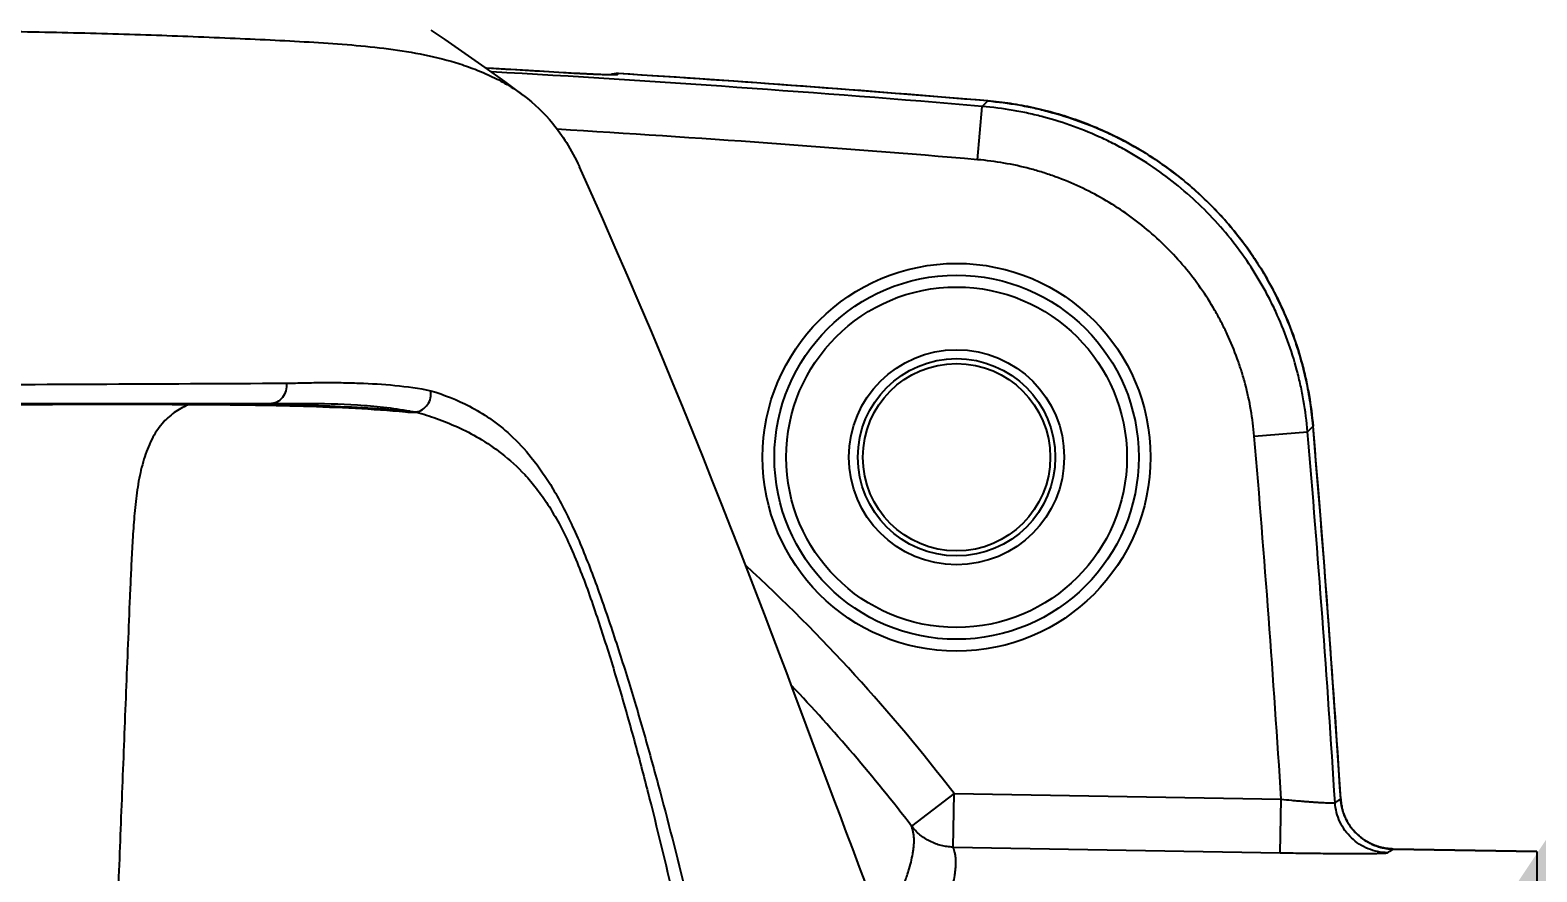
# Model space of a CAD drawing. Header units: millimetres. Extents: x 4086 to 8300, y 123 to 1549.
# Drawn here: x 7036.14 to 7057.24, y 472.19 to 483.98 of the extents above; entities that cross this region are included whole.
import ezdxf
from ezdxf import colors
from ezdxf.entities.mleader import LeaderData, LeaderLine
from ezdxf.math import Vec2, Vec3

# ---------------------------------------------------------------- set-up
doc = ezdxf.new("R2010")
doc.units = ezdxf.units.MM
doc.layers.add('外形图', color=7, linetype='Continuous')
doc.layers.add('多重引线', color=7, linetype='Continuous')
doc.styles.add('思源黑', font='SourceHanSansCN-Normal.ttf')

msp = doc.modelspace()

# ---------------------------------------------------------------- linework, layer by layer
at = {"layer": '外形图'}
for p, q in [((7043.6841, 483.3805), (7043.116, 483.4142)), ((7043.7605, 483.3762), (7043.6841, 483.3805)), ((7043.8355, 483.3722), (7043.7605, 483.3762)), ((7043.9156, 483.368), (7043.8355, 483.3722)), ((7043.9835, 483.3648), (7043.9156, 483.368)), ((7044.0476, 483.3619), (7043.9835, 483.3648)), ((7044.1052, 483.3596), (7044.0476, 483.3619)), ((7044.1514, 483.3579), (7044.1052, 483.3596)), ((7044.1875, 483.3567), (7044.1514, 483.3579)), ((7044.2193, 483.3559), (7044.1875, 483.3567)), ((7044.242, 483.3554), (7044.2193, 483.3559)), ((7044.2581, 483.3551), (7044.242, 483.3554)), ((7044.2688, 483.355), (7044.2581, 483.3551)), ((7044.2784, 483.3549), (7044.2688, 483.355)), ((7044.2868, 483.3549), (7044.2784, 483.3549)), ((7044.294, 483.3549), (7044.2868, 483.3549)), ((7044.2981, 483.355), (7044.294, 483.3549)), ((7044.3014, 483.355), (7044.2981, 483.355)), ((7044.304, 483.3551), (7044.3014, 483.355)), ((7044.3062, 483.3551), (7044.304, 483.3551)), ((7044.308, 483.3552), (7044.3062, 483.3551)), ((7044.3093, 483.3552), (7044.308, 483.3552)), ((7044.3102, 483.3553), (7044.3093, 483.3552)), ((7044.3107, 483.3553), (7044.3102, 483.3553)), ((7044.3109, 483.3553), (7044.3107, 483.3553)), ((7044.3747, 483.3736), (7044.3578, 483.3577)), ((7044.3747, 483.3736), (7044.3752, 483.3736)), ((7044.3747, 483.3736), (7044.3752, 483.3736)), ((7049.4071, 482.1665), (7049.4703, 482.9136)), ((7049.5478, 482.9895), (7049.4703, 482.9136)), ((7039.4939, 478.7468), (7033.9796, 478.7468)), ((7039.9557, 478.7518), (7039.9854, 478.7518)), ((7054.1048, 478.4325), (7054.0289, 478.355)), ((7053.2818, 478.2918), (7054.0289, 478.355)), ((7049.0772, 473.2843), (7048.4817, 472.8284)), ((7049.0641, 472.5346), (7049.0772, 473.2843)), ((7049.0772, 473.2843), (7053.6587, 473.2044)), ((7053.6457, 472.4546), (7053.6587, 473.2044)), ((7049.0641, 472.5346), (7053.6457, 472.4546)), ((7057.2392, 472.4718), (7055.2275, 472.507)), ((7055.2275, 472.5069), (7057.2393, 472.4718)), ((7057.2393, 472.4718), (7057.2393, 443.5217))]:
    msp.add_line(p, q, dxfattribs=at)
for points in [[(7043.0476, 483.0657), (7042.7859, 483.26), (7042.5109, 483.4589), (7042.2316, 483.6556), (7041.948, 483.8504), (7041.7521, 483.9823)], [(7043.116, 483.4142), (7042.6245, 483.4423), (7042.5262, 483.4478)], [(7049.5478, 482.9896), (7049.0776, 483.0291), (7048.6071, 483.0677), (7048.1367, 483.1054), (7047.6663, 483.1421), (7047.1959, 483.178), (7046.7256, 483.2129), (7046.2553, 483.2469), (7045.785, 483.28), (7045.3148, 483.3121), (7044.8446, 483.3434), (7044.3752, 483.3736)], [(7054.1049, 478.4325), (7054.1013, 478.4726), (7054.0974, 478.5129), (7054.0931, 478.5532), (7054.0885, 478.5934), (7054.0836, 478.6337), (7054.0784, 478.6739), (7054.0729, 478.714), (7054.067, 478.7541), (7054.0608, 478.7941), (7054.0543, 478.8341), (7054.0474, 478.874), (7054.0403, 478.9139), (7054.0328, 478.9536), (7054.025, 478.9934), (7054.0168, 479.033), (7054.0084, 479.0726), (7053.9996, 479.1121), (7053.9905, 479.1516), (7053.9811, 479.191), (7053.9714, 479.2303), (7053.9613, 479.2695), (7053.951, 479.3086), (7053.9403, 479.3477), (7053.9293, 479.3867), (7053.918, 479.4255), (7053.9063, 479.4643), (7053.8944, 479.503), (7053.8821, 479.5416), (7053.8696, 479.5801), (7053.8567, 479.6185), (7053.8435, 479.6568), (7053.83, 479.695), (7053.8162, 479.733), (7053.8021, 479.771), (7053.7877, 479.8088), (7053.7729, 479.8465), (7053.7579, 479.8841), (7053.7426, 479.9215), (7053.7269, 479.9589), (7053.711, 479.9961), (7053.6947, 480.0332), (7053.6782, 480.0702), (7053.6614, 480.107), (7053.6442, 480.1437), (7053.6268, 480.1802), (7053.6091, 480.2166), (7053.5911, 480.2528), (7053.5727, 480.2889), (7053.5541, 480.3249), (7053.5352, 480.3607), (7053.516, 480.3963), (7053.4966, 480.4318), (7053.4768, 480.4672), (7053.4567, 480.5024), (7053.4364, 480.5374), (7053.4158, 480.5722), (7053.3949, 480.6069), (7053.3737, 480.6414), (7053.3523, 480.6757), (7053.3306, 480.7098), (7053.3085, 480.7438), (7053.2863, 480.7776), (7053.2637, 480.8112), (7053.2409, 480.8446), (7053.2178, 480.8779), (7053.1944, 480.911), (7053.1708, 480.9438), (7053.1469, 480.9765), (7053.1227, 481.009), (7053.0983, 481.0413), (7053.0736, 481.0733), (7053.0487, 481.1052), (7053.0235, 481.1369), (7052.998, 481.1683), (7052.9723, 481.1996), (7052.9464, 481.2307), (7052.9201, 481.2615), (7052.8937, 481.2922), (7052.8669, 481.3226), (7052.84, 481.3528), (7052.8128, 481.3828), (7052.7853, 481.4125), (7052.7577, 481.4421), (7052.7297, 481.4714), (7052.7016, 481.5004), (7052.6732, 481.5293), (7052.6446, 481.5579), (7052.6158, 481.5863), (7052.5867, 481.6144), (7052.5574, 481.6424), (7052.5278, 481.6701), (7052.4981, 481.6975), (7052.4681, 481.7247), (7052.4379, 481.7517), (7052.4074, 481.7784), (7052.3768, 481.8049), (7052.346, 481.8311), (7052.3149, 481.857), (7052.2837, 481.8827), (7052.2522, 481.9082), (7052.2205, 481.9334), (7052.1887, 481.9583), (7052.1566, 481.983), (7052.1243, 482.0074), (7052.0918, 482.0316), (7052.0591, 482.0555), (7052.0262, 482.0791), (7051.9932, 482.1025), (7051.9599, 482.1256), (7051.9265, 482.1484), (7051.8929, 482.171), (7051.8591, 482.1932), (7051.8251, 482.2152), (7051.791, 482.237), (7051.7567, 482.2584), (7051.7222, 482.2796), (7051.6875, 482.3005), (7051.6526, 482.3211), (7051.6176, 482.3415), (7051.5824, 482.3615), (7051.5471, 482.3813), (7051.5116, 482.4008), (7051.476, 482.4199), (7051.4402, 482.4388), (7051.4042, 482.4574), (7051.3681, 482.4757), (7051.3319, 482.4938), (7051.2955, 482.5115), (7051.259, 482.5289), (7051.2223, 482.5461), (7051.1854, 482.5629), (7051.1485, 482.5795), (7051.1114, 482.5957), (7051.0742, 482.6116), (7051.0368, 482.6273), (7050.9994, 482.6426), (7050.9618, 482.6576), (7050.9241, 482.6724), (7050.8863, 482.6868), (7050.8483, 482.7009), (7050.8102, 482.7147), (7050.7721, 482.7282), (7050.7338, 482.7414), (7050.6954, 482.7543), (7050.6569, 482.7668), (7050.6183, 482.7791), (7050.5796, 482.791), (7050.5408, 482.8027), (7050.502, 482.814), (7050.463, 482.825), (7050.4239, 482.8357), (7050.3848, 482.846), (7050.3456, 482.8561), (7050.3063, 482.8658), (7050.2669, 482.8752), (7050.2274, 482.8843), (7050.1879, 482.8931), (7050.1483, 482.9015), (7050.1086, 482.9097), (7050.0689, 482.9175), (7050.0291, 482.925), (7049.9892, 482.9321), (7049.9493, 482.939), (7049.9093, 482.9455), (7049.8693, 482.9517), (7049.8293, 482.9576), (7049.7892, 482.9631), (7049.749, 482.9683), (7049.7088, 482.9732), (7049.6685, 482.9778), (7049.6283, 482.9821), (7049.5879, 482.986), (7049.5478, 482.9896)], [(7046.9221, 474.4699), (7046.8292, 474.7182), (7046.7328, 474.9751), (7046.6328, 475.2407), (7046.5291, 475.5149), (7046.4215, 475.7978), (7046.3102, 476.0892), (7046.1949, 476.389), (7046.0758, 476.6968), (7045.9528, 477.0121), (7045.8261, 477.3347), (7045.6957, 477.664), (7045.5616, 477.9998), (7045.4235, 478.3423), (7045.2814, 478.6916), (7045.135, 479.0478), (7044.9841, 479.4111), (7044.8287, 479.7815), (7044.6683, 480.1593), (7044.5029, 480.5444), (7044.3323, 480.937), (7044.1562, 481.3373), (7043.9745, 481.7451), (7043.8292, 482.0676)], [(7039.4938, 478.7468), (7039.6042, 478.748), (7039.7173, 478.7498), (7039.8345, 478.7511), (7039.9557, 478.7518)], [(7054.4921, 473.2092), (7054.4616, 473.6837), (7054.4302, 474.1585), (7054.3978, 474.6333), (7054.3645, 475.1081), (7054.3302, 475.5829), (7054.295, 476.0578), (7054.2588, 476.5327), (7054.2218, 477.0077), (7054.1837, 477.4826), (7054.1448, 477.9577), (7054.1049, 478.4325)], [(7047.3224, 473.3982), (7047.1747, 473.7933), (7046.9221, 474.4699)], [(7050.0178, 466.4855), (7049.8287, 466.9486), (7049.6467, 467.3976), (7049.4735, 467.8285), (7049.3086, 468.2426), (7049.1511, 468.6415), (7049.0001, 469.0268), (7048.8547, 469.4), (7048.7136, 469.7637), (7048.5757, 470.1202), (7048.4416, 470.4674), (7048.3129, 470.8012), (7048.1905, 471.1191), (7048.0739, 471.422), (7047.9627, 471.7114), (7047.8564, 471.9886), (7047.7548, 472.2541), (7047.6582, 472.5077), (7047.5664, 472.7496), (7047.4797, 472.9794), (7047.3983, 473.1958), (7047.3224, 473.3982)], [(7055.2275, 472.507), (7055.218, 472.5072), (7055.2083, 472.5076), (7055.1986, 472.508), (7055.1889, 472.5086), (7055.1792, 472.5094), (7055.1695, 472.5102), (7055.1598, 472.5112), (7055.1501, 472.5123), (7055.1404, 472.5136), (7055.1308, 472.515), (7055.1211, 472.5164), (7055.1115, 472.5181), (7055.1019, 472.5198), (7055.0923, 472.5217), (7055.0827, 472.5237), (7055.0732, 472.5258), (7055.0638, 472.528), (7055.0543, 472.5303), (7055.0449, 472.5328), (7055.0356, 472.5354), (7055.0263, 472.5381), (7055.017, 472.5409), (7055.0078, 472.5439), (7054.9986, 472.5469), (7054.9895, 472.5501), (7054.9803, 472.5534), (7054.9712, 472.5568), (7054.9622, 472.5604), (7054.9532, 472.5641), (7054.9442, 472.5678), (7054.9353, 472.5717), (7054.9264, 472.5758), (7054.9176, 472.5799), (7054.9089, 472.5841), (7054.9002, 472.5885), (7054.8916, 472.593), (7054.883, 472.5975), (7054.8745, 472.6022), (7054.866, 472.607), (7054.8577, 472.6119), (7054.8493, 472.6169), (7054.8411, 472.622), (7054.8329, 472.6272), (7054.8248, 472.6326), (7054.8168, 472.638), (7054.8088, 472.6436), (7054.8009, 472.6492), (7054.793, 472.655), (7054.7852, 472.6608), (7054.7775, 472.6668), (7054.7699, 472.6729), (7054.7624, 472.679), (7054.7549, 472.6853), (7054.7475, 472.6916), (7054.7402, 472.6981), (7054.733, 472.7046), (7054.7259, 472.7112), (7054.7189, 472.7179), (7054.712, 472.7247), (7054.7052, 472.7316), (7054.6984, 472.7385), (7054.6918, 472.7456), (7054.6852, 472.7527), (7054.6787, 472.7599), (7054.6723, 472.7673), (7054.666, 472.7747), (7054.6598, 472.7822), (7054.6537, 472.7897), (7054.6477, 472.7974), (7054.6418, 472.8051), (7054.636, 472.8129), (7054.6303, 472.8208), (7054.6247, 472.8288), (7054.6192, 472.8368), (7054.6138, 472.8449), (7054.6085, 472.853), (7054.6033, 472.8612), (7054.5983, 472.8695), (7054.5933, 472.8778), (7054.5885, 472.8862), (7054.5837, 472.8947), (7054.5791, 472.9033), (7054.5746, 472.9119), (7054.5702, 472.9205), (7054.5659, 472.9292), (7054.5617, 472.938), (7054.5576, 472.9468), (7054.5536, 472.9557), (7054.5498, 472.9647), (7054.5461, 472.9736), (7054.5425, 472.9827), (7054.539, 472.9917), (7054.5356, 473.0008), (7054.5324, 473.01), (7054.5292, 473.0191), (7054.5262, 473.0283), (7054.5233, 473.0376), (7054.5206, 473.0469), (7054.5179, 473.0562), (7054.5154, 473.0656), (7054.513, 473.075), (7054.5107, 473.0845), (7054.5085, 473.094), (7054.5064, 473.1035), (7054.5045, 473.113), (7054.5027, 473.1226), (7054.501, 473.1322), (7054.4995, 473.1418), (7054.498, 473.1515), (7054.4967, 473.1611), (7054.4956, 473.1708), (7054.4945, 473.1804), (7054.4936, 473.1901), (7054.4928, 473.1998), (7054.4921, 473.2092)]]:
    msp.add_lwpolyline(points, dxfattribs=at)
for radius in [2.7165, 2.5511, 2.3858, 1.5073, 1.3824, 1.3125]:
    msp.add_circle((7049.1121, 477.9968), radius, dxfattribs=at)
for centre, radius, start, end in [((7029.0648, 242.241), 241.5821, 86.548885, 86.804607), ((7029.0202, 241.5358), 242.2425, 85.157321, 86.786936), ((7044.3589, 483.1242), 0.25, 86.36726, 112.54271), ((7044.3587, 483.1242), 0.2498, 86.32863, 112.40891), ((7044.3419, 483.1083), 0.2499, 86.3343, 98.81177), ((7029.0211, 241.5594), 242.3011, 85.140327, 86.366974), ((7029.0128, 241.4372), 241.5917, 85.157539, 86.557287), ((7029.3534, 2327.6649), 1848.6589, 270.1552963, 270.3214661), ((7038.4409, 478.5249), 0.2257, 99.95765, 109.57549), ((7041.4719, 478.3021), 0.3407, 93.06265, 103.53025), ((6812.4886, 457.892), 242.4877, 3.621605, 4.859194), ((6812.6659, 457.9061), 241.4779, 3.632263, 4.842687), ((6812.6982, 457.9075), 242.1954, 3.610104, 4.843001), ((7029.1121, 457.9968), 25.1459, 37.44182, 47.31013), ((7029.1121, 457.9968), 24.3959, 37.44182, 43.52893)]:
    msp.add_arc(centre, radius, start, end, dxfattribs=at)
for points, knots in [([(7033.8001, 483.999), (7034.0342, 483.9968), (7034.4966, 483.9911), (7035.1819, 483.9789), (7035.8503, 483.9656), (7036.502, 483.9519), (7037.1362, 483.9366), (7037.9462, 483.9123), (7038.732, 483.881), (7039.4941, 483.8459), (7040.0403, 483.8174), (7040.5718, 483.7823), (7041.0907, 483.733), (7041.5994, 483.6567), (7042.0152, 483.5569), (7042.3406, 483.4469), (7042.5827, 483.3458), (7042.8216, 483.2219), (7042.9735, 483.1214), (7043.0476, 483.0657)], [0, 0, 0, 0, 0.0748263, 0.1478049, 0.2190543, 0.2885185, 0.3561242, 0.4218437, 0.5475183, 0.6074736, 0.6656652, 0.7223212, 0.777705, 0.8322211, 0.8866159, 0.914101, 0.9419434, 0.9703909, 1, 1, 1, 1]), ([(7044.3578, 483.3577), (7044.3576, 483.3575), (7044.357, 483.3572), (7044.3559, 483.3568), (7044.3543, 483.3565), (7044.3513, 483.356), (7044.3465, 483.3555), (7044.3395, 483.355), (7044.3308, 483.3547), (7044.3203, 483.3544), (7044.3083, 483.3543), (7044.2945, 483.3543), (7044.2792, 483.3544), (7044.2556, 483.3547), (7044.2225, 483.3555), (7044.1785, 483.3567), (7044.1292, 483.3585), (7044.0751, 483.3606), (7044.0166, 483.3631), (7043.9543, 483.366), (7043.8888, 483.3693), (7043.8208, 483.3728), (7043.7266, 483.378), (7043.6553, 483.3821), (7043.6073, 483.385)], [0, 0, 0, 0, 0.0010921, 0.0026994, 0.0048554, 0.0075714, 0.0146956, 0.0240782, 0.0357105, 0.049582, 0.0656764, 0.0839607, 0.1043824, 0.12689, 0.1779495, 0.2366887, 0.3025273, 0.3748294, 0.4529522, 0.536161, 0.6236641, 0.7146625, 0.808306, 1, 1, 1, 1]), ([(7043.0476, 483.0657), (7043.1982, 482.9524), (7043.4153, 482.7431), (7043.6646, 482.396), (7043.7761, 482.1846), (7043.8292, 482.0676)], [0, 0, 0, 0, 0.4419526, 0.6987056, 1, 1, 1, 1]), ([(7054.0289, 478.355), (7054.0165, 478.5004), (7053.9885, 478.7179), (7053.9322, 479.0044), (7053.8634, 479.2881), (7053.7542, 479.6367), (7053.6149, 479.9744), (7053.4861, 480.2364), (7053.346, 480.4926), (7053.15, 480.8009), (7052.8833, 481.1487), (7052.5872, 481.4719), (7052.264, 481.768), (7051.9162, 482.0347), (7051.6079, 482.2307), (7051.3517, 482.3708), (7051.0897, 482.4996), (7050.752, 482.6389), (7050.4034, 482.7481), (7050.1197, 482.8169), (7049.8332, 482.8732), (7049.6157, 482.9012), (7049.4703, 482.9136)], [0, 0, 0, 0, 0.0624961, 0.0937516, 0.1250072, 0.1875034, 0.2499997, 0.2812553, 0.3125109, 0.3750073, 0.4375036, 0.5, 0.5624964, 0.6249927, 0.6874891, 0.7187447, 0.7500003, 0.8124966, 0.8749928, 0.9062484, 0.9375039, 1, 1, 1, 1]), ([(7049.5478, 482.9895), (7049.6932, 482.9771), (7049.9105, 482.949), (7050.1969, 482.8927), (7050.4805, 482.8238), (7050.8289, 482.7147), (7051.1665, 482.5754), (7051.4284, 482.4466), (7051.6844, 482.3065), (7051.9925, 482.1106), (7052.3403, 481.844), (7052.6634, 481.5481), (7052.9593, 481.225), (7053.2259, 480.8772), (7053.4218, 480.5691), (7053.5619, 480.3131), (7053.6907, 480.0512), (7053.83, 479.7136), (7053.9392, 479.3652), (7054.008, 479.0816), (7054.0643, 478.7952), (7054.0924, 478.5778), (7054.1048, 478.4325)], [0, 0, 0, 0, 0.0624962, 0.0937519, 0.1250075, 0.1875037, 0.25, 0.2812556, 0.3125112, 0.3750075, 0.4375037, 0.5, 0.5624963, 0.6249925, 0.6874888, 0.7187444, 0.75, 0.8124963, 0.8749925, 0.9062481, 0.9375038, 1, 1, 1, 1]), ([(7053.2818, 478.2918), (7053.2713, 478.4153), (7053.2395, 478.6617), (7053.173, 478.965), (7053.1041, 479.2034), (7053.0247, 479.4386), (7052.93, 479.6683), (7052.8206, 479.891), (7052.7014, 480.1087), (7052.5348, 480.3708), (7052.3082, 480.6665), (7052.0565, 480.9412), (7051.7818, 481.1929), (7051.4861, 481.4195), (7051.1717, 481.6195), (7050.841, 481.7911), (7050.5539, 481.9094), (7050.3188, 481.9888), (7050.0803, 482.0577), (7049.777, 482.1242), (7049.5306, 482.156), (7049.4071, 482.1665)], [0, 0, 0, 0, 0.0624972, 0.1249945, 0.1562505, 0.1875066, 0.2500038, 0.2812599, 0.312516, 0.3750132, 0.4375103, 0.5000075, 0.5625047, 0.6250018, 0.6874991, 0.7499962, 0.8124934, 0.8437495, 0.8750055, 0.9375028, 1, 1, 1, 1]), ([(7039.7255, 479.0351), (7039.7306, 478.9998), (7039.7266, 478.9268), (7039.6784, 478.8302), (7039.5962, 478.7629), (7039.5274, 478.7468), (7039.4939, 478.7468)], [0, 0, 0, 0, 0.2571882, 0.5109213, 0.7580539, 1, 1, 1, 1]), ([(7039.7255, 479.0351), (7039.7686, 479.0353), (7039.8545, 479.0372), (7040.0255, 479.0413), (7040.238, 479.0437), (7040.4919, 479.0431), (7040.8281, 479.0352), (7041.2482, 479.0104), (7041.5826, 478.9648), (7041.7479, 478.9295)], [0, 0, 0, 0, 0.0636645, 0.1269846, 0.2529001, 0.377947, 0.5023161, 0.7500517, 1, 1, 1, 1]), ([(7041.5413, 478.6318), (7041.5734, 478.6366), (7041.6369, 478.6607), (7041.7099, 478.732), (7041.7514, 478.8266), (7041.7535, 478.8962), (7041.7479, 478.9295)], [0, 0, 0, 0, 0.2430683, 0.4926739, 0.7465777, 1, 1, 1, 1]), ([(7041.7479, 478.9295), (7041.9351, 478.873), (7042.2208, 478.7612), (7042.588, 478.5411), (7042.883, 478.3047), (7043.186, 477.9763), (7043.4872, 477.5312), (7043.7714, 476.9681), (7043.986, 476.4326), (7044.1517, 475.9723), (7044.3151, 475.4947), (7044.5103, 474.8878), (7044.7292, 474.1496), (7045.0055, 473.1527), (7045.3257, 471.8951), (7045.6755, 470.3748), (7045.9947, 468.8457), (7046.3826, 466.7978), (7046.7979, 464.2242), (7047.176, 461.1182), (7047.3382, 459.0381), (7047.3952, 457.9968)], [0, 0, 0, 0, 0.0263132, 0.0409617, 0.0574863, 0.0770058, 0.1008637, 0.1295655, 0.1617146, 0.1784516, 0.1953936, 0.2296437, 0.2642331, 0.2990144, 0.3688452, 0.4388497, 0.5089314, 0.5790488, 0.719333, 0.8596601, 1, 1, 1, 1]), ([(7033.9798, 478.7362), (7034.3705, 478.7364), (7035.1486, 478.7371), (7036.2915, 478.7381), (7037.3626, 478.7396), (7038.0463, 478.739), (7038.3652, 478.7374)], [0, 0, 0, 0, 0.2672748, 0.5322527, 0.7818855, 1, 1, 1, 1]), ([(7038.3652, 478.7374), (7038.3002, 478.7115), (7038.169, 478.6434), (7037.9917, 478.4884), (7037.8428, 478.2712), (7037.7326, 478.0015), (7037.6588, 477.6974), (7037.6129, 477.375), (7037.5846, 477.0449), (7037.5648, 476.7123), (7037.5479, 476.3787), (7037.5285, 475.9335), (7037.5056, 475.3768), (7037.4788, 474.7086), (7037.4524, 474.0404), (7037.426, 473.3721), (7037.3909, 472.4812), (7037.3473, 471.3674), (7037.2956, 470.0308), (7037.2445, 468.6941), (7037.1942, 467.3574), (7037.1283, 465.5748), (7037.0485, 463.3464), (7036.9576, 460.6718), (7036.9011, 458.8885), (7036.8742, 457.9968)], [0, 0, 0, 0, 0.0099767, 0.0208925, 0.0332578, 0.0471848, 0.062218, 0.0778001, 0.093595, 0.1094583, 0.1253419, 0.1412348, 0.173029, 0.2048268, 0.2366259, 0.2684253, 0.3002249, 0.3638254, 0.427428, 0.491033, 0.5546408, 0.6182516, 0.7454838, 0.8727324, 1, 1, 1, 1]), ([(7038.3653, 478.7375), (7038.6423, 478.7362), (7039.1758, 478.7323), (7039.9521, 478.7163), (7040.6844, 478.6874), (7041.1598, 478.6548), (7041.3922, 478.6333)], [0, 0, 0, 0, 0.2742696, 0.5283125, 0.7688744, 1, 1, 1, 1]), ([(7038.9352, 478.7468), (7039.3757, 478.7424), (7040.0205, 478.731), (7040.8601, 478.692), (7041.259, 478.662), (7041.4537, 478.6423)], [0, 0, 0, 0, 0.5241461, 0.7672484, 1, 1, 1, 1]), ([(7039.9854, 478.7518), (7040.2308, 478.7518), (7040.5988, 478.7437), (7041.0886, 478.7021), (7041.3323, 478.6663), (7041.4537, 478.6423)], [0, 0, 0, 0, 0.499359, 0.7482633, 1, 1, 1, 1]), ([(7041.3922, 478.6333), (7041.414, 478.6312), (7041.4484, 478.6292), (7041.4992, 478.6267), (7041.5281, 478.6293), (7041.5443, 478.631)], [0, 0, 0, 0, 0.4314976, 0.6781491, 1, 1, 1, 1]), ([(7041.4537, 478.6423), (7041.4584, 478.6416), (7041.4679, 478.6402), (7041.4799, 478.6383), (7041.4887, 478.6371), (7041.4941, 478.6365), (7041.4973, 478.6362), (7041.4995, 478.6358), (7041.5005, 478.6355), (7041.5011, 478.6352), (7041.5011, 478.6343), (7041.4995, 478.6338), (7041.4985, 478.6334), (7041.4977, 478.6333)], [0, 0, 0, 0, 0.2758297, 0.5518168, 0.7010442, 0.7864177, 0.8625323, 0.8914037, 0.911348, 0.9224579, 0.929533, 0.9557266, 1, 1, 1, 1]), ([(7041.4977, 478.6333), (7041.5063, 478.633), (7041.5209, 478.633), (7041.5354, 478.6326), (7041.5413, 478.6319)], [0, 0, 0, 0, 0.591329, 1, 1, 1, 1]), ([(7041.5443, 478.631), (7041.64, 478.6039), (7041.8352, 478.5413), (7042.1312, 478.4224), (7042.4391, 478.2635), (7042.761, 478.0465), (7043.0261, 477.8038), (7043.2361, 477.5563), (7043.3975, 477.3268), (7043.5516, 477.0612), (7043.7496, 476.655), (7043.9203, 476.2139), (7044.0782, 475.7543), (7044.2327, 475.2792), (7044.4167, 474.6765), (7044.622, 473.9442), (7044.8804, 472.9566), (7045.1795, 471.7119), (7045.5067, 470.2086), (7045.8063, 468.6977), (7046.0816, 467.1813), (7046.3332, 465.6603), (7046.6358, 463.6265), (7046.9476, 461.0744), (7047.1102, 459.0235), (7047.1667, 457.9968)], [0, 0, 0, 0, 0.0135008, 0.0278092, 0.0432562, 0.0604471, 0.0803713, 0.0918113, 0.1044718, 0.1184023, 0.1334537, 0.1657748, 0.182519, 0.199435, 0.2335946, 0.2680577, 0.3026861, 0.3721761, 0.4418196, 0.5115318, 0.5812764, 0.6510406, 0.72082, 0.8604033, 1, 1, 1, 1]), ([(7053.6587, 473.2044), (7053.7067, 473.1997), (7053.7782, 473.1929), (7053.8726, 473.1846), (7053.9409, 473.1789), (7054.0066, 473.1736), (7054.0692, 473.1689), (7054.1281, 473.1648), (7054.1826, 473.1612), (7054.2323, 473.1583), (7054.2767, 473.1561), (7054.3101, 473.1548), (7054.3339, 473.1541), (7054.3494, 473.1538), (7054.3632, 473.1536), (7054.3754, 473.1537), (7054.3859, 473.1539), (7054.3947, 473.1543), (7054.4018, 473.1548), (7054.4066, 473.1554), (7054.4095, 473.1561), (7054.4111, 473.1565), (7054.4122, 473.1571), (7054.4128, 473.1575), (7054.4129, 473.1577)], [0, 0, 0, 0, 0.1911704, 0.2846053, 0.3754684, 0.4629219, 0.5461494, 0.624366, 0.6968226, 0.7628192, 0.8217144, 0.8729291, 0.8954971, 0.915964, 0.9342806, 0.9504039, 0.9642978, 0.9759344, 0.9852954, 0.9923793, 0.9950762, 0.9972222, 0.9988429, 1, 1, 1, 1]), ([(7054.413, 473.1577), (7054.426, 473.1667), (7054.4522, 473.184), (7054.4788, 473.2009), (7054.492, 473.2092)], [0, 0, 0, 0, 0.5027773, 1, 1, 1, 1]), ([(7055.1481, 472.4552), (7055.1016, 472.456), (7055.0086, 472.4664), (7054.8746, 472.5074), (7054.7503, 472.5726), (7054.6404, 472.6597), (7054.5484, 472.7656), (7054.4776, 472.8868), (7054.4305, 473.0189), (7054.4159, 473.1113), (7054.413, 473.1577)], [0, 0, 0, 0, 0.1249778, 0.2499665, 0.374965, 0.499971, 0.6249814, 0.7499923, 0.8749996, 1, 1, 1, 1]), ([(7054.492, 473.2092), (7054.4935, 473.186), (7054.4986, 473.1396), (7054.5127, 473.0712), (7054.5331, 473.0043), (7054.5596, 472.9396), (7054.5921, 472.8776), (7054.6428, 472.7995), (7054.7195, 472.7112), (7054.8112, 472.6386), (7054.8916, 472.5916), (7054.955, 472.5621), (7055.0209, 472.5385), (7055.0886, 472.5212), (7055.1577, 472.5103), (7055.2042, 472.5073), (7055.2275, 472.5069)], [0, 0, 0, 0, 0.0625173, 0.1250342, 0.1875516, 0.250069, 0.3125866, 0.3751042, 0.5000035, 0.6249023, 0.6874192, 0.7499359, 0.8124523, 0.8749685, 0.9374841, 1, 1, 1, 1]), ([(7048.3423, 471.9292), (7048.347, 471.9414), (7048.3562, 471.9656), (7048.3699, 472.0012), (7048.3834, 472.0358), (7048.3961, 472.0698), (7048.4081, 472.1033), (7048.423, 472.1468), (7048.4464, 472.2199), (7048.4745, 472.3206), (7048.4957, 472.4189), (7048.5075, 472.4936), (7048.5136, 472.5466), (7048.5165, 472.5896), (7048.5172, 472.6231), (7048.517, 472.6475), (7048.5159, 472.6716), (7048.5139, 472.6953), (7048.5109, 472.7188), (7048.5067, 472.7421), (7048.5015, 472.765), (7048.4936, 472.7939), (7048.4867, 472.8149), (7048.4817, 472.8284)], [0, 0, 0, 0, 0.0422959, 0.0834312, 0.1233187, 0.1623487, 0.2006053, 0.238113, 0.3109709, 0.4484937, 0.5755957, 0.6353904, 0.6927476, 0.7477836, 0.774536, 0.8008537, 0.8267667, 0.8523373, 0.8777636, 0.9032532, 0.9286473, 0.9535584, 1, 1, 1, 1]), ([(7049.0641, 472.5346), (7049.036, 472.5351), (7048.9798, 472.5392), (7048.8968, 472.5548), (7048.816, 472.5797), (7048.7385, 472.6134), (7048.6654, 472.6557), (7048.5974, 472.7059), (7048.5355, 472.7633), (7048.4988, 472.8061), (7048.4817, 472.8284)], [0, 0, 0, 0, 0.1250097, 0.2500166, 0.3750208, 0.5000222, 0.6250206, 0.7500161, 0.8750089, 1, 1, 1, 1]), ([(7048.9362, 471.6197), (7048.9408, 471.6321), (7048.9498, 471.6565), (7048.9609, 471.6869), (7048.9698, 471.7106), (7048.9784, 471.7338), (7048.9886, 471.7624), (7049.0002, 471.7963), (7049.0146, 471.8405), (7049.0311, 471.8946), (7049.0486, 471.9581), (7049.0685, 472.0387), (7049.0842, 472.117), (7049.095, 472.193), (7049.1004, 472.2469), (7049.1032, 472.299), (7049.1028, 472.3494), (7049.0991, 472.3984), (7049.0926, 472.4384), (7049.0861, 472.4657), (7049.0818, 472.4812), (7049.0783, 472.4927), (7049.0748, 472.5038), (7049.0702, 472.5178), (7049.0666, 472.528), (7049.0641, 472.5346)], [0, 0, 0, 0, 0.0420595, 0.0829685, 0.1029264, 0.1226267, 0.1614442, 0.1995069, 0.2368373, 0.3093895, 0.3792461, 0.4464934, 0.5734034, 0.6331971, 0.6906199, 0.7457967, 0.7990644, 0.8509183, 0.9020157, 0.9275433, 0.9403548, 0.9531364, 0.9655773, 0.9775064, 1, 1, 1, 1]), ([(7055.1481, 472.4552), (7055.1612, 472.4641), (7055.1875, 472.4816), (7055.2142, 472.4986), (7055.2275, 472.5069)], [0, 0, 0, 0, 0.5028709, 1, 1, 1, 1]), ([(7053.6457, 472.4546), (7053.7417, 472.4529), (7053.8846, 472.4507), (7054.0731, 472.4483), (7054.2095, 472.4468), (7054.3406, 472.4457), (7054.4653, 472.4448), (7054.5824, 472.4444), (7054.6909, 472.4443), (7054.7896, 472.4445), (7054.8653, 472.4449), (7054.9204, 472.4455), (7054.9572, 472.446), (7054.9911, 472.4466), (7055.0217, 472.4472), (7055.0492, 472.4479), (7055.0734, 472.4487), (7055.0942, 472.4496), (7055.1117, 472.4505), (7055.1241, 472.4514), (7055.1323, 472.4522), (7055.1371, 472.4527), (7055.1411, 472.4533), (7055.1443, 472.4539), (7055.1465, 472.4544), (7055.1477, 472.4549), (7055.1481, 472.4552)], [0, 0, 0, 0, 0.1916799, 0.2853169, 0.3763171, 0.4638452, 0.5470763, 0.62524, 0.6976113, 0.7634801, 0.8222504, 0.8487991, 0.8733624, 0.8958818, 0.9163112, 0.9346062, 0.9507226, 0.9646146, 0.9762463, 0.9856031, 0.9894261, 0.9926775, 0.9953569, 0.9974655, 0.9990078, 1, 1, 1, 1])]:
    msp.add_open_spline(points, degree=3, knots=knots, dxfattribs=at)

# ---------------------------------------------------------------- leaders
at = {"layer": '多重引线'}
ml = msp.add_multileader_mtext('Standard', dxfattribs=at)
ml.set_content('{\\C256;3}×{\\C256;M4\\A1; \\fSource Han Sans CN Normal|b0|i0|c0|p34;\\C7;depth \\fSource Han Sans CN Normal|b0|i0|c134|p34;\\C256;8}', style='思源黑')
ml.set_leader_properties(linetype='ByLayer')
ml.build(insert=Vec2(0, 0))
ml.multileader.update_dxf_attribs({"text_left_attachment_type": 5, "text_right_attachment_type": 5, "dogleg_length": 10, "arrow_head_size": 7.5})
ctx = ml.context
ctx.base_point, ctx.char_height, ctx.arrow_head_size, ctx.landing_gap_size, ctx.plane_origin = Vec3(7082.2177, 487.5864), 7, 7.5, 2.5, Vec3(7154.7043, 255.5689)
ctx.left_attachment, ctx.right_attachment, ctx.text_align_type = 5, 5, 1
notes = []
notes.append((ctx, [(1, (1, 1, 0), (7072.2177, 487.5864), (1, 0), 10, [(1, [(7055.1123, 469.2519)], 0, [])])]))
ctx.mtext.insert, ctx.mtext.alignment, ctx.mtext.flow_direction = Vec3(7116.1364, 497.417), 2, 5
for ctx, leaders in notes:
    for number, flags, end, landing, length, lines in leaders:
        leader = LeaderData()
        leader.index, (leader.has_last_leader_line, leader.has_dogleg_vector, leader.attachment_direction) = number, flags
        leader.last_leader_point, leader.dogleg_vector, leader.dogleg_length = Vec3(end), Vec3(landing), length
        for number, points, colour, breaks in lines:
            line = LeaderLine()
            line.index, line.vertices, line.color, line.breaks = number, Vec3.list(points), colors.encode_raw_color(colour), breaks
            leader.lines.append(line)
        ctx.leaders.append(leader)

doc.saveas('drawing.dxf')
